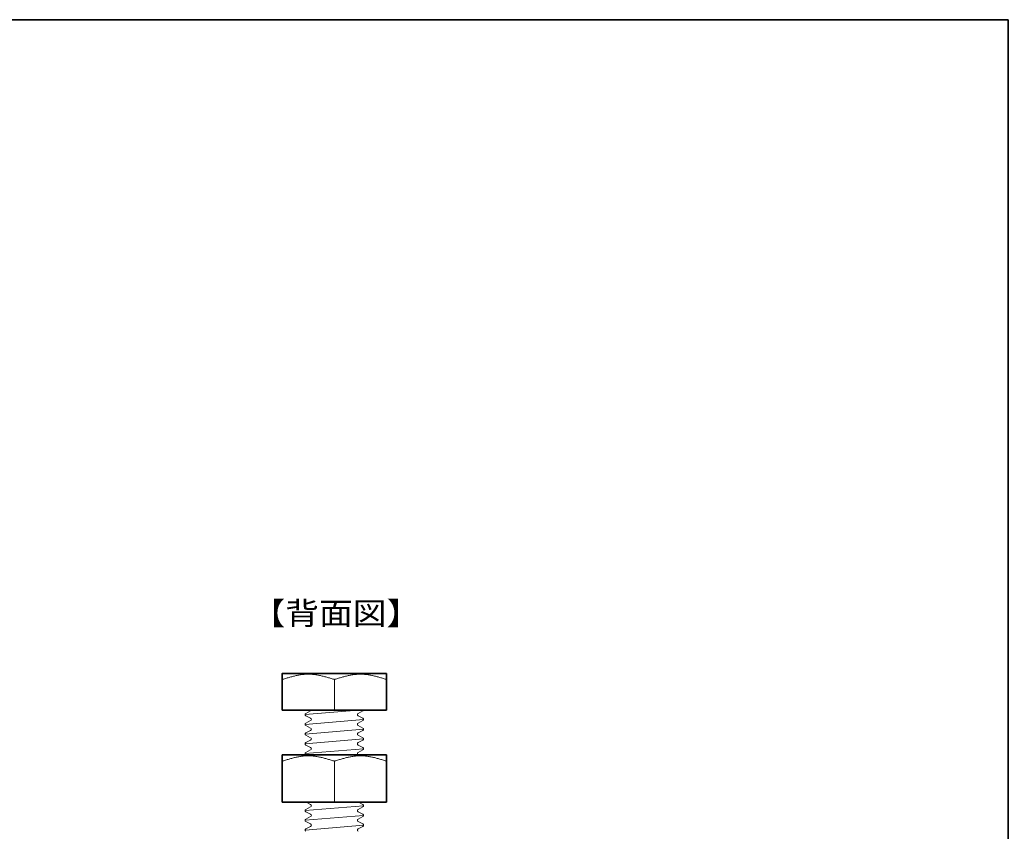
# Model space of a CAD drawing. Units: millimetres, scale not verified. Extents: x -405 to 405, y -286 to 286.
# Drawn here: x -176.5 to -15.5, y -143.2 to -11 of the extents above; entities that cross this region are included whole.
import ezdxf
from ezdxf.enums import TextEntityAlignment as Align

# ---------------------------------------------------------------- set-up
doc = ezdxf.new("R2010")
doc.units = ezdxf.units.MM
for name, color, linetype, lineweight in [('1-2_ボルト', 4, 'Continuous', 18), ('1-8_寸法', 4, 'Continuous', 18), ('F-0_枠図面', 4, 'Continuous', 18)]:
    doc.layers.add(name, color=color, linetype=linetype, lineweight=lineweight)
doc.styles.add('ＭＳ ゴシック', font='')
doc.styles.get('ＭＳ ゴシック').set_extended_font_data('MS Gothic')

msp = doc.modelspace()

# ---------------------------------------------------------------- linework, layer by layer
at = {"layer": '1-2_ボルト', "color": 7, "lineweight": 35}
for p, q in [((-116.737, -117.5), (-116.737, -123.5)), ((-116.737, -123.5), (-133.737, -123.5)), ((-116.737, -123.5), (-133.737, -123.5)), ((-116.737, -123.5), (-133.737, -123.5)), ((-116.737, -130.8), (-133.737, -130.8)), ((-133.737, -130.8), (-133.737, -138.5)), ((-116.737, -130.8), (-116.737, -138.5)), ((-116.737, -138.5), (-133.737, -138.5)), ((-116.737, -138.5), (-133.737, -138.5))]:
    msp.add_line(p, q, dxfattribs=at)
at = {"layer": '1-2_ボルト'}
for p, q in [((-125.25, -118.5), (-125.25, -123.5)), ((-130.013, -124.222), (-121.35, -123.5)), ((-129.114, -123.622), (-129.895, -124.028)), ((-121.386, -124.028), (-120.605, -123.622)), ((-130.013, -125.809), (-120.487, -125.016)), ((-129.114, -124.822), (-129.895, -124.415)), ((-129.114, -125.209), (-129.895, -125.616)), ((-121.386, -124.415), (-120.605, -124.822)), ((-121.386, -125.616), (-120.605, -125.209)), ((-130.013, -127.397), (-120.487, -126.603)), ((-129.114, -126.41), (-129.895, -126.003)), ((-129.114, -126.797), (-129.895, -127.203)), ((-121.386, -126.003), (-120.605, -126.41)), ((-121.386, -127.203), (-120.605, -126.797)), ((-130.013, -128.984), (-120.487, -128.191)), ((-129.114, -127.997), (-129.895, -127.59)), ((-129.114, -128.384), (-129.895, -128.791)), ((-121.386, -127.59), (-120.605, -127.997)), ((-121.386, -128.791), (-120.605, -128.384)), ((-130.013, -130.572), (-120.487, -129.778)), ((-129.114, -129.585), (-129.895, -129.178)), ((-129.114, -129.972), (-129.895, -130.378)), ((-121.386, -129.178), (-120.605, -129.585)), ((-121.386, -130.378), (-120.605, -129.972)), ((-129.829, -130.8), (-129.895, -130.765)), ((-125.25, -131.8), (-125.25, -138.5)), ((-125.25, -131.8), (-125.25, -138.054)), ((-121.386, -130.765), (-121.32, -130.8)), ((-130.013, -139.859), (-120.487, -139.066)), ((-129.114, -139.259), (-129.895, -139.666)), ((-129.114, -140.46), (-129.895, -140.053)), ((-129.114, -138.872), (-129.829, -138.5)), ((-121.386, -139.666), (-120.605, -139.259)), ((-121.386, -140.053), (-120.605, -140.46)), ((-121.32, -138.5), (-120.605, -138.872)), ((-130.013, -141.447), (-120.487, -140.653)), ((-129.114, -140.847), (-129.895, -141.253)), ((-129.114, -142.047), (-129.895, -141.64)), ((-121.386, -141.253), (-120.605, -140.847)), ((-121.386, -141.64), (-120.605, -142.047)), ((-130.013, -143.034), (-120.487, -142.241)), ((-129.114, -142.434), (-129.895, -142.841)), ((-121.386, -142.841), (-120.605, -142.434))]:
    msp.add_line(p, q, dxfattribs=at)
at = {"layer": '1-2_ボルト', "color": 7, "lineweight": 35}
msp.add_lwpolyline([(-116.737, -117.5), (-133.737, -117.5), (-133.737, -123.5)], dxfattribs=at)
at = {"layer": '1-2_ボルト'}
for points in [[(-133.362, -118.385), (-133.507, -118.43), (-133.653, -118.474), (-133.737, -118.5)], [(-127.812, -117.809), (-127.958, -117.782), (-128.104, -117.756), (-128.25, -117.732), (-128.395, -117.711), (-128.541, -117.692), (-128.687, -117.676), (-128.833, -117.661), (-128.978, -117.65), (-129.124, -117.641), (-129.27, -117.635), (-129.415, -117.632), (-129.5, -117.631), (-129.584, -117.632), (-129.73, -117.635), (-129.875, -117.641), (-130.02, -117.65), (-130.166, -117.662), (-130.311, -117.676), (-130.456, -117.693), (-130.601, -117.712), (-130.747, -117.733), (-130.892, -117.757), (-131.037, -117.782), (-131.183, -117.81), (-131.328, -117.839), (-131.473, -117.87), (-131.619, -117.903), (-131.764, -117.937), (-131.909, -117.973), (-132.054, -118.01), (-132.2, -118.048), (-132.345, -118.088), (-132.49, -118.128), (-132.636, -118.169), (-132.781, -118.211), (-132.926, -118.254), (-133.072, -118.297), (-133.217, -118.341), (-133.362, -118.385)], [(-122.251, -117.733), (-122.396, -117.757), (-122.542, -117.782), (-122.688, -117.81), (-122.834, -117.839), (-122.979, -117.87), (-123.125, -117.903), (-123.271, -117.937), (-123.417, -117.973), (-123.562, -118.01), (-123.708, -118.048), (-123.854, -118.088), (-124, -118.128), (-124.145, -118.169), (-124.291, -118.211), (-124.437, -118.254), (-124.582, -118.297), (-124.728, -118.341), (-124.874, -118.385), (-125.02, -118.43), (-125.165, -118.474), (-125.25, -118.5), (-125.335, -118.474), (-125.48, -118.429), (-125.626, -118.385), (-125.772, -118.341), (-125.918, -118.297), (-126.063, -118.253), (-126.209, -118.211), (-126.355, -118.169), (-126.501, -118.127), (-126.646, -118.087), (-126.792, -118.048), (-126.938, -118.009), (-127.084, -117.972), (-127.229, -117.936), (-127.375, -117.902), (-127.521, -117.869), (-127.667, -117.838), (-127.812, -117.809)], [(-116.737, -118.5), (-116.822, -118.474), (-116.968, -118.429), (-117.114, -118.385), (-117.26, -118.341), (-117.407, -118.297), (-117.553, -118.253), (-117.699, -118.211), (-117.845, -118.169), (-117.991, -118.127), (-118.138, -118.087), (-118.284, -118.048), (-118.43, -118.009), (-118.576, -117.972), (-118.722, -117.936), (-118.869, -117.902), (-119.015, -117.869), (-119.161, -117.838), (-119.307, -117.809), (-119.453, -117.782), (-119.6, -117.756), (-119.746, -117.732), (-119.892, -117.711), (-120.038, -117.692), (-120.184, -117.676), (-120.33, -117.661), (-120.477, -117.65), (-120.623, -117.641), (-120.769, -117.635), (-120.915, -117.632), (-121, -117.631), (-121.085, -117.632), (-121.23, -117.635), (-121.376, -117.641), (-121.522, -117.65), (-121.668, -117.662), (-121.813, -117.676), (-121.959, -117.693), (-122.105, -117.712), (-122.251, -117.733)], [(-133.362, -131.685), (-133.507, -131.73), (-133.653, -131.774), (-133.737, -131.8)], [(-127.812, -131.109), (-127.958, -131.082), (-128.104, -131.056), (-128.25, -131.032), (-128.395, -131.011), (-128.541, -130.992), (-128.687, -130.976), (-128.833, -130.961), (-128.978, -130.95), (-129.124, -130.941), (-129.27, -130.935), (-129.415, -130.932), (-129.5, -130.931), (-129.584, -130.932), (-129.73, -130.935), (-129.875, -130.941), (-130.02, -130.95), (-130.166, -130.962), (-130.311, -130.976), (-130.456, -130.993), (-130.601, -131.012), (-130.747, -131.033), (-130.892, -131.057), (-131.037, -131.082), (-131.183, -131.11), (-131.328, -131.139), (-131.473, -131.17), (-131.619, -131.203), (-131.764, -131.237), (-131.909, -131.273), (-132.054, -131.31), (-132.2, -131.348), (-132.345, -131.388), (-132.49, -131.428), (-132.636, -131.469), (-132.781, -131.511), (-132.926, -131.554), (-133.072, -131.597), (-133.217, -131.641), (-133.362, -131.685)], [(-122.251, -131.033), (-122.396, -131.057), (-122.542, -131.082), (-122.688, -131.11), (-122.834, -131.139), (-122.979, -131.17), (-123.125, -131.203), (-123.271, -131.237), (-123.417, -131.273), (-123.562, -131.31), (-123.708, -131.348), (-123.854, -131.388), (-124, -131.428), (-124.145, -131.469), (-124.291, -131.511), (-124.437, -131.554), (-124.582, -131.597), (-124.728, -131.641), (-124.874, -131.685), (-125.02, -131.73), (-125.165, -131.774), (-125.25, -131.8), (-125.335, -131.774), (-125.48, -131.729), (-125.626, -131.685), (-125.772, -131.641), (-125.918, -131.597), (-126.063, -131.553), (-126.209, -131.511), (-126.355, -131.469), (-126.501, -131.427), (-126.646, -131.387), (-126.792, -131.348), (-126.938, -131.309), (-127.084, -131.272), (-127.229, -131.236), (-127.375, -131.202), (-127.521, -131.169), (-127.667, -131.138), (-127.812, -131.109)], [(-116.737, -131.8), (-116.822, -131.774), (-116.968, -131.729), (-117.114, -131.685), (-117.26, -131.641), (-117.407, -131.597), (-117.553, -131.553), (-117.699, -131.511), (-117.845, -131.469), (-117.991, -131.427), (-118.138, -131.387), (-118.284, -131.348), (-118.43, -131.309), (-118.576, -131.272), (-118.722, -131.236), (-118.869, -131.202), (-119.015, -131.169), (-119.161, -131.138), (-119.307, -131.109), (-119.453, -131.082), (-119.6, -131.056), (-119.746, -131.032), (-119.892, -131.011), (-120.038, -130.992), (-120.184, -130.976), (-120.33, -130.961), (-120.477, -130.95), (-120.623, -130.941), (-120.769, -130.935), (-120.915, -130.932), (-121, -130.931), (-121.085, -130.932), (-121.23, -130.935), (-121.376, -130.941), (-121.522, -130.95), (-121.668, -130.962), (-121.813, -130.976), (-121.959, -130.993), (-122.105, -131.012), (-122.251, -131.033)]]:
    msp.add_lwpolyline(points, dxfattribs=at)
for centre, start, end in [((-129.215, -123.428), 297.5, 340.76949), ((-120.706, -123.428), 297.5, 340.76949), ((-129.794, -124.222), 117.5, 242.5), ((-129.215, -125.016), 297.5, 62.5), ((-121.285, -124.222), 117.5, 242.5), ((-120.706, -125.016), 297.5, 62.5), ((-129.794, -125.809), 117.5, 242.5), ((-129.215, -126.603), 297.5, 62.5), ((-121.285, -125.809), 117.5, 242.5), ((-120.706, -126.603), 297.5, 62.5), ((-129.794, -127.397), 117.5, 242.5), ((-129.215, -128.191), 297.5, 62.5), ((-121.285, -127.397), 117.5, 242.5), ((-120.706, -128.191), 297.5, 62.5), ((-129.794, -128.984), 117.5, 242.5), ((-129.794, -130.572), 117.5, 242.5), ((-129.215, -129.778), 297.5, 62.5), ((-121.285, -128.984), 117.5, 242.5), ((-121.285, -130.572), 117.5, 242.5), ((-120.706, -129.778), 297.5, 62.5), ((-129.794, -139.859), 117.5, 242.5), ((-129.215, -139.066), 297.5, 62.5), ((-121.285, -139.859), 117.5, 242.5), ((-120.706, -139.066), 297.5, 62.5), ((-129.794, -141.447), 117.5, 242.5), ((-129.215, -140.653), 297.5, 62.5), ((-121.285, -141.447), 117.5, 242.5), ((-120.706, -140.653), 297.5, 62.5), ((-129.794, -143.034), 117.5, 242.5), ((-129.215, -142.241), 297.5, 62.5), ((-121.285, -143.034), 117.5, 242.5), ((-120.706, -142.241), 297.5, 62.5)]:
    msp.add_arc(centre, 0.218, start, end, dxfattribs=at)
at = {"layer": 'F-0_枠図面', "color": 7, "lineweight": 35}
for p in [(-405, -11), (-15.5, -286)]:
    msp.add_line(p, (-15.5, -11), dxfattribs=at)

# ---------------------------------------------------------------- texts
at = {"layer": '1-8_寸法', "color": 3, "style": 'ＭＳ ゴシック', "width": 1.1}
msp.add_text('【背面図】', height=3.666, dxfattribs=at).set_placement((-138.75, -110.653), align=Align.BOTTOM_LEFT)

doc.saveas('drawing.dxf')
